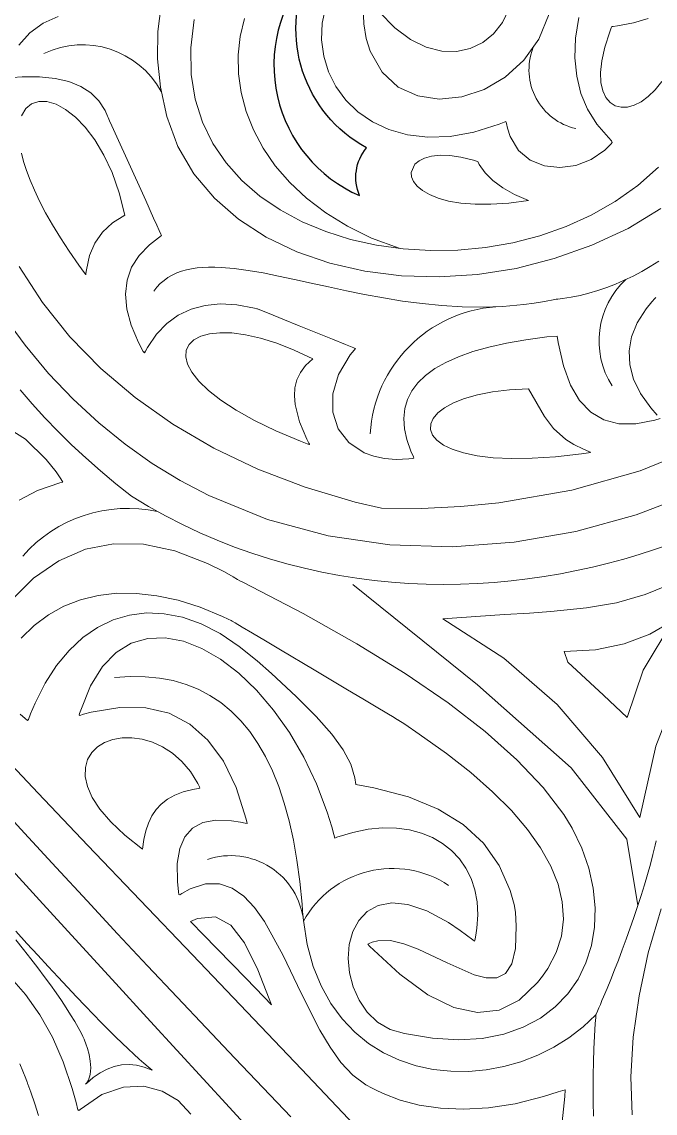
# Model space of a CAD drawing. Header units: inches. Extents: x 249 to 1192, y -18 to 440.
# Drawn here: x 622.252 to 622.58, y 261.183 to 261.748 of the extents above; entities that cross this region are included whole.
import ezdxf

# ---------------------------------------------------------------- set-up
doc = ezdxf.new("R2010")
doc.units = ezdxf.units.IN
doc.header["$MEASUREMENT"] = 0
doc.layers.add('KACA', color=141, linetype='Continuous', lineweight=30)
doc.layers.add('KOLOM', color=5, linetype='Continuous')

# ---------------------------------------------------------------- blocks, each defined once
blk = doc.blocks.new('GORGA')
at = {"lineweight": 9}
for points in [[(367.05312, 150.68347), (367.06744, 150.68873), (367.07988, 150.69487), (367.09108, 150.70178), (367.10104, 150.70939), (367.10976, 150.71758), (367.11725, 150.72627), (367.12352, 150.73537), (367.12855, 150.74477), (367.13237, 150.75439), (367.13497, 150.76413), (367.13636, 150.77389), (367.13654, 150.78359), (367.13551, 150.79312), (367.13327, 150.8024)], [(367.09107, 150.80874), (367.09292, 150.8001), (367.09326, 150.79146), (367.09216, 150.783), (367.08966, 150.77487), (367.08584, 150.76724), (367.08074, 150.76027), (367.07442, 150.75412), (367.06696, 150.74896), (367.05839, 150.74494), (367.04879, 150.74224), (367.03821, 150.74102), (367.02671, 150.74143), (367.01434, 150.74365), (367.00117, 150.74783), (366.99776, 150.7492), (366.99738, 150.74813), (366.99693, 150.74573), (366.99558, 150.74134), (366.99123, 150.7342), (366.98515, 150.72918), (366.97783, 150.72625), (366.96979, 150.72534), (366.96154, 150.72641), (366.95359, 150.72942), (366.94644, 150.73431), (366.94334, 150.73744), (366.94262, 150.7383), (366.94297, 150.73913), (366.94467, 150.74079), (366.95068, 150.74782), (366.95541, 150.75546), (366.95888, 150.76373), (366.96107, 150.77263), (366.96199, 150.78214), (366.96164, 150.79229), (366.96001, 150.80305)], [(367.22971, 150.80352), (367.23758, 150.8), (367.24439, 150.79504), (367.25014, 150.78864)], [(367.25847, 150.77152), (367.24847, 150.77234), (367.23943, 150.77233), (367.23135, 150.77148), (367.22425, 150.76981), (367.21811, 150.7673), (367.21293, 150.76395), (367.20872, 150.75978), (367.20548, 150.75477), (367.20422, 150.75196), (367.2039, 150.75123), (367.20315, 150.74956), (367.20195, 150.74692), (367.19848, 150.73927), (367.19404, 150.72947), (367.1844, 150.70821), (367.18029, 150.69913), (367.17864, 150.6955), (367.17736, 150.69268), (367.17651, 150.69081), (367.17616, 150.69004), (367.18252, 150.68533), (367.18787, 150.67976), (367.1917, 150.67364), (367.19403, 150.66697), (367.19483, 150.65974), (367.19413, 150.65195), (367.19191, 150.64361), (367.18818, 150.63472), (367.18575, 150.63006), (367.18511, 150.62931), (367.18459, 150.63028), (367.18352, 150.63216), (367.17883, 150.63893), (367.1735, 150.64449), (367.16753, 150.64885), (367.16092, 150.65199), (367.15366, 150.65393), (367.14576, 150.65465), (367.13722, 150.65417), (367.12804, 150.65248), (367.12685, 150.65218), (367.12674, 150.65215), (367.1265, 150.65205), (367.1253, 150.65157), (367.12051, 150.64964), (367.11336, 150.64675), (367.10483, 150.64331), (367.08757, 150.63635), (367.08081, 150.63363), (367.07662, 150.63194), (367.07579, 150.63161), (367.07574, 150.63158), (367.07645, 150.63076), (367.07845, 150.62827), (367.08447, 150.61816), (367.08742, 150.60811), (367.08742, 150.59857), (367.08462, 150.58999), (367.07915, 150.58284), (367.07115, 150.57757), (367.06624, 150.57577), (367.06074, 150.57462), (367.05468, 150.57415), (367.04807, 150.57444), (367.04634, 150.57464), (367.04546, 150.57476), (367.04558, 150.57541), (367.04695, 150.57849), (367.04906, 150.58442), (367.05029, 150.59006), (367.05066, 150.5954), (367.05016, 150.60044), (367.04879, 150.60518), (367.04656, 150.60962), (367.04346, 150.61376), (367.0395, 150.6176), (367.03466, 150.62115), (367.02897, 150.62439), (367.0224, 150.62734), (367.01497, 150.62999), (367.00667, 150.63234), (366.99751, 150.63439), (366.98747, 150.63614), (366.97658, 150.63759), (366.97116, 150.63794), (366.97066, 150.63463), (366.96799, 150.62262), (366.96429, 150.61261), (366.95957, 150.6046), (366.95381, 150.59858), (366.94703, 150.59456), (366.93921, 150.59254), (366.93037, 150.59252), (366.9205, 150.5945), (366.91787, 150.5953)], [(366.91936, 150.59711), (366.92264, 150.60085), (366.92795, 150.60829), (366.93161, 150.6157), (366.93361, 150.62307), (366.93396, 150.6304), (366.93265, 150.63769), (366.92968, 150.64495), (366.92505, 150.65217), (366.92212, 150.65577), (366.9205, 150.65756), (366.92006, 150.65799)], [(367.25793, 150.59179), (367.24671, 150.58461), (367.23602, 150.57415), (367.23088, 150.56769), (367.22836, 150.56416), (367.2273, 150.56241), (367.22889, 150.56201), (367.24043, 150.55812), (367.24991, 150.55302)], [(367.25479, 150.50045), (367.24254, 150.51262), (367.22949, 150.52168), (367.21565, 150.52763), (367.20102, 150.53047), (367.18561, 150.53019), (367.1694, 150.52679), (367.1524, 150.52028), (367.14361, 150.51586), (367.13914, 150.51336), (367.13688, 150.51204), (367.13569, 150.51133), (367.13367, 150.51033), (367.10288, 150.49434), (367.07496, 150.47863), (367.04991, 150.46321), (367.02774, 150.44806), (367.00844, 150.43319), (366.99201, 150.4186), (366.97846, 150.40429), (366.96779, 150.39026), (366.96341, 150.38313), (366.95844, 150.3728), (366.95482, 150.36239), (366.95252, 150.35204), (366.95154, 150.34185), (366.95184, 150.33193), (366.95342, 150.32241), (366.95626, 150.3134), (366.96034, 150.30501), (366.96565, 150.29737), (366.97217, 150.29058), (366.97987, 150.28477), (366.98876, 150.28004), (366.9988, 150.27652), (367.00998, 150.27432), (367.02229, 150.27356), (367.03571, 150.27435), (367.05022, 150.2768), (367.05778, 150.27891), (367.06426, 150.2827), (367.06962, 150.28785), (367.07384, 150.29405), (367.0769, 150.30098), (367.07878, 150.30832), (367.07946, 150.31575), (367.07891, 150.32296), (367.0771, 150.32963), (367.07402, 150.33543), (367.06965, 150.34006), (367.06396, 150.34319), (367.05692, 150.34451), (367.04852, 150.34369), (367.03873, 150.34043), (367.02753, 150.33439), (367.02139, 150.33024), (367.01489, 150.32527), (367.01405, 150.32459), (367.0139, 150.32498), (367.0137, 150.3259), (367.01334, 150.32774), (367.01278, 150.33136), (367.01232, 150.33836), (367.0127, 150.345), (367.01388, 150.35126), (367.01583, 150.35708), (367.01851, 150.36242), (367.02187, 150.36725), (367.02589, 150.37153), (367.03053, 150.37521), (367.03574, 150.37826), (367.0415, 150.38063), (367.04776, 150.38229), (367.05449, 150.38319), (367.06164, 150.3833), (367.06919, 150.38258), (367.0771, 150.38097), (367.08532, 150.37846), (367.08637, 150.37808), (367.0869, 150.37989), (367.08796, 150.38379), (367.0903, 150.39145), (367.09587, 150.40617), (367.10247, 150.41997), (367.10995, 150.43272), (367.11817, 150.44429), (367.12697, 150.45456), (367.13619, 150.46339), (367.14568, 150.47066), (367.15529, 150.47623), (367.16487, 150.47997), (367.17426, 150.48177), (367.18331, 150.48148), (367.19186, 150.47898), (367.19977, 150.47415), (367.20688, 150.46684), (367.21304, 150.45693), (367.2181, 150.4443), (367.21864, 150.44252), (367.21891, 150.44162), (367.21856, 150.44156), (367.21657, 150.44214), (367.21264, 150.44319), (367.1978, 150.44571), (367.18432, 150.44553), (367.17222, 150.44266), (367.16149, 150.43709), (367.15214, 150.42882), (367.14415, 150.41786), (367.13754, 150.4042), (367.1323, 150.38784), (367.13175, 150.38561), (367.13287, 150.38574), (367.13529, 150.38627), (367.13987, 150.38704), (367.148, 150.38736), (367.15476, 150.38608), (367.16014, 150.38318), (367.16415, 150.37868), (367.16679, 150.37257), (367.16805, 150.36485), (367.16794, 150.35553), (367.16737, 150.35026), (367.16717, 150.34888), (367.16673, 150.34866), (367.16562, 150.34936), (367.16132, 150.35171), (367.15334, 150.3543), (367.14611, 150.35434), (367.13953, 150.35211), (367.13352, 150.34791), (367.12797, 150.34203), (367.12278, 150.33477), (367.11315, 150.31725), (367.10385, 150.29771), (367.09413, 150.27848), (367.08887, 150.26971), (367.08322, 150.2619), (367.07709, 150.25534), (367.07037, 150.25032), (367.06714, 150.24861), (367.06528, 150.24762), (367.06133, 150.24573), (367.05256, 150.2424), (367.04267, 150.23981), (367.03171, 150.23814), (367.01974, 150.23757), (367.00682, 150.23826), (366.993, 150.24039), (366.97834, 150.24413), (366.9707, 150.24665), (366.96709, 150.24775), (366.96725, 150.24422), (366.96862, 150.23106)], [(366.9324, 150.23478), (366.93296, 150.25436), (366.93176, 150.27492), (366.92878, 150.29635), (366.92397, 150.31854), (366.91731, 150.3414)], [(367.25695, 150.36499), (367.23941, 150.34586), (367.22096, 150.32574), (367.20174, 150.30478), (367.18191, 150.28314), (367.14095, 150.23846), (367.05787, 150.14785)], [(367.05312, 150.68347), (367.06744, 150.68873), (367.07988, 150.69487), (367.09108, 150.70178), (367.10104, 150.70939), (367.10976, 150.71758), (367.11725, 150.72627), (367.12352, 150.73537), (367.12855, 150.74477), (367.13237, 150.75439), (367.13497, 150.76413), (367.13636, 150.77389), (367.13654, 150.78359), (367.13551, 150.79312), (367.13327, 150.8024)], [(367.09107, 150.80874), (367.09292, 150.8001), (367.09326, 150.79146), (367.09216, 150.783), (367.08966, 150.77487), (367.08584, 150.76724), (367.08074, 150.76027), (367.07442, 150.75412), (367.06696, 150.74896), (367.05839, 150.74494), (367.04879, 150.74224), (367.03821, 150.74102), (367.02671, 150.74143), (367.01434, 150.74365), (367.00117, 150.74783), (366.99776, 150.7492), (366.99738, 150.74813), (366.99693, 150.74573), (366.99558, 150.74134), (366.99123, 150.7342), (366.98515, 150.72918), (366.97783, 150.72625), (366.96979, 150.72534), (366.96154, 150.72641), (366.95359, 150.72942), (366.94644, 150.73431), (366.94334, 150.73744), (366.94262, 150.7383), (366.94297, 150.73913), (366.94467, 150.74079), (366.95068, 150.74782), (366.95541, 150.75546), (366.95888, 150.76373), (366.96107, 150.77263), (366.96199, 150.78214), (366.96164, 150.79229), (366.96001, 150.80305)], [(367.22971, 150.80352), (367.23758, 150.8), (367.24439, 150.79504), (367.25014, 150.78864)], [(367.25847, 150.77152), (367.24847, 150.77234), (367.23943, 150.77233), (367.23135, 150.77148), (367.22425, 150.76981), (367.21811, 150.7673), (367.21293, 150.76395), (367.20872, 150.75978), (367.20548, 150.75477), (367.20422, 150.75196), (367.2039, 150.75123), (367.20315, 150.74956), (367.20195, 150.74692), (367.19848, 150.73927), (367.19404, 150.72947), (367.1844, 150.70821), (367.18029, 150.69913), (367.17864, 150.6955), (367.17736, 150.69268), (367.17651, 150.69081), (367.17616, 150.69004), (367.18252, 150.68533), (367.18787, 150.67976), (367.1917, 150.67364), (367.19403, 150.66697), (367.19483, 150.65974), (367.19413, 150.65195), (367.19191, 150.64361), (367.18818, 150.63472), (367.18575, 150.63006), (367.18511, 150.62931), (367.18459, 150.63028), (367.18352, 150.63216), (367.17883, 150.63893), (367.1735, 150.64449), (367.16753, 150.64885), (367.16092, 150.65199), (367.15366, 150.65393), (367.14576, 150.65465), (367.13722, 150.65417), (367.12804, 150.65248), (367.12685, 150.65218), (367.12674, 150.65215), (367.1265, 150.65205), (367.1253, 150.65157), (367.12051, 150.64964), (367.11336, 150.64675), (367.10483, 150.64331), (367.08757, 150.63635), (367.08081, 150.63363), (367.07662, 150.63194), (367.07579, 150.63161), (367.07574, 150.63158), (367.07645, 150.63076), (367.07845, 150.62827), (367.08447, 150.61816), (367.08742, 150.60811), (367.08742, 150.59857), (367.08462, 150.58999), (367.07915, 150.58284), (367.07115, 150.57757), (367.06624, 150.57577), (367.06074, 150.57462), (367.05468, 150.57415), (367.04807, 150.57444), (367.04634, 150.57464), (367.04546, 150.57476), (367.04558, 150.57541), (367.04695, 150.57849), (367.04906, 150.58442), (367.05029, 150.59006), (367.05066, 150.5954), (367.05016, 150.60044), (367.04879, 150.60518), (367.04656, 150.60962), (367.04346, 150.61376), (367.0395, 150.6176), (367.03466, 150.62115), (367.02897, 150.62439), (367.0224, 150.62734), (367.01497, 150.62999), (367.00667, 150.63234), (366.99751, 150.63439), (366.98747, 150.63614), (366.97658, 150.63759), (366.97116, 150.63794), (366.97066, 150.63463), (366.96799, 150.62262), (366.96429, 150.61261), (366.95957, 150.6046), (366.95381, 150.59858), (366.94703, 150.59456), (366.93921, 150.59254), (366.93037, 150.59252), (366.9205, 150.5945), (366.91787, 150.5953)], [(366.91936, 150.59711), (366.92264, 150.60085), (366.92795, 150.60829), (366.93161, 150.6157), (366.93361, 150.62307), (366.93396, 150.6304), (366.93265, 150.63769), (366.92968, 150.64495), (366.92505, 150.65217), (366.92212, 150.65577), (366.9205, 150.65756), (366.92006, 150.65799)], [(367.25793, 150.59179), (367.24671, 150.58461), (367.23602, 150.57415), (367.23088, 150.56769), (367.22836, 150.56416), (367.2273, 150.56241), (367.22889, 150.56201), (367.24043, 150.55812), (367.24991, 150.55302)], [(367.25479, 150.50045), (367.24254, 150.51262), (367.22949, 150.52168), (367.21565, 150.52763), (367.20102, 150.53047), (367.18561, 150.53019), (367.1694, 150.52679), (367.1524, 150.52028), (367.14361, 150.51586), (367.13914, 150.51336), (367.13688, 150.51204), (367.13569, 150.51133), (367.13367, 150.51033), (367.10288, 150.49434), (367.07496, 150.47863), (367.04991, 150.46321), (367.02774, 150.44806), (367.00844, 150.43319), (366.99201, 150.4186), (366.97846, 150.40429), (366.96779, 150.39026), (366.96341, 150.38313), (366.95844, 150.3728), (366.95482, 150.36239), (366.95252, 150.35204), (366.95154, 150.34185), (366.95184, 150.33193), (366.95342, 150.32241), (366.95626, 150.3134), (366.96034, 150.30501), (366.96565, 150.29737), (366.97217, 150.29058), (366.97987, 150.28477), (366.98876, 150.28004), (366.9988, 150.27652), (367.00998, 150.27432), (367.02229, 150.27356), (367.03571, 150.27435), (367.05022, 150.2768), (367.05778, 150.27891), (367.06426, 150.2827), (367.06962, 150.28785), (367.07384, 150.29405), (367.0769, 150.30098), (367.07878, 150.30832), (367.07946, 150.31575), (367.07891, 150.32296), (367.0771, 150.32963), (367.07402, 150.33543), (367.06965, 150.34006), (367.06396, 150.34319), (367.05692, 150.34451), (367.04852, 150.34369), (367.03873, 150.34043), (367.02753, 150.33439), (367.02139, 150.33024), (367.01489, 150.32527), (367.01405, 150.32459), (367.0139, 150.32498), (367.0137, 150.3259), (367.01334, 150.32774), (367.01278, 150.33136), (367.01232, 150.33836), (367.0127, 150.345), (367.01388, 150.35126), (367.01583, 150.35708), (367.01851, 150.36242), (367.02187, 150.36725), (367.02589, 150.37153), (367.03053, 150.37521), (367.03574, 150.37826), (367.0415, 150.38063), (367.04776, 150.38229), (367.05449, 150.38319), (367.06164, 150.3833), (367.06919, 150.38258), (367.0771, 150.38097), (367.08532, 150.37846), (367.08637, 150.37808), (367.0869, 150.37989), (367.08796, 150.38379), (367.0903, 150.39145), (367.09587, 150.40617), (367.10247, 150.41997), (367.10995, 150.43272), (367.11817, 150.44429), (367.12697, 150.45456), (367.13619, 150.46339), (367.14568, 150.47066), (367.15529, 150.47623), (367.16487, 150.47997), (367.17426, 150.48177), (367.18331, 150.48148), (367.19186, 150.47898), (367.19977, 150.47415), (367.20688, 150.46684), (367.21304, 150.45693), (367.2181, 150.4443), (367.21864, 150.44252), (367.21891, 150.44162), (367.21856, 150.44156), (367.21657, 150.44214), (367.21264, 150.44319), (367.1978, 150.44571), (367.18432, 150.44553), (367.17222, 150.44266), (367.16149, 150.43709), (367.15214, 150.42882), (367.14415, 150.41786), (367.13754, 150.4042), (367.1323, 150.38784), (367.13175, 150.38561), (367.13287, 150.38574), (367.13529, 150.38627), (367.13987, 150.38704), (367.148, 150.38736), (367.15476, 150.38608), (367.16014, 150.38318), (367.16415, 150.37868), (367.16679, 150.37257), (367.16805, 150.36485), (367.16794, 150.35553), (367.16737, 150.35026), (367.16717, 150.34888), (367.16673, 150.34866), (367.16562, 150.34936), (367.16132, 150.35171), (367.15334, 150.3543), (367.14611, 150.35434), (367.13953, 150.35211), (367.13352, 150.34791), (367.12797, 150.34203), (367.12278, 150.33477), (367.11315, 150.31725), (367.10385, 150.29771), (367.09413, 150.27848), (367.08887, 150.26971), (367.08322, 150.2619), (367.07709, 150.25534), (367.07037, 150.25032), (367.06714, 150.24861), (367.06528, 150.24762), (367.06133, 150.24573), (367.05256, 150.2424), (367.04267, 150.23981), (367.03171, 150.23814), (367.01974, 150.23757), (367.00682, 150.23826), (366.993, 150.24039), (366.97834, 150.24413), (366.9707, 150.24665), (366.96709, 150.24775), (366.96725, 150.24422), (366.96862, 150.23106)], [(366.9324, 150.23478), (366.93296, 150.25436), (366.93176, 150.27492), (366.92878, 150.29635), (366.92397, 150.31854), (366.91731, 150.3414)], [(367.25695, 150.36499), (367.23941, 150.34586), (367.22096, 150.32574), (367.20174, 150.30478), (367.18191, 150.28314), (367.14095, 150.23846), (367.05787, 150.14785)], [(366.91304, 150.5301), (366.92077, 150.52743), (366.92862, 150.52492), (366.93659, 150.52257), (366.94467, 150.52039), (366.95285, 150.51838), (366.96112, 150.51657), (366.96949, 150.51494), (366.97795, 150.5135), (366.98649, 150.51228), (366.9951, 150.51126), (367.00378, 150.51045), (367.01253, 150.50987), (367.02133, 150.50952), (367.03018, 150.5094), (367.03908, 150.50953), (367.04802, 150.50991), (367.05699, 150.51054), (367.066, 150.51143), (367.07502, 150.51259), (367.08406, 150.51402), (367.09312, 150.51574), (367.10217, 150.51774), (367.11123, 150.52004), (367.12029, 150.52264), (367.12933, 150.52554), (367.13835, 150.52876), (367.14735, 150.5323), (367.15632, 150.53617), (367.16526, 150.54037), (367.17415, 150.5449), (367.183, 150.54979), (367.1918, 150.55503), (367.19996, 150.56154), (367.20785, 150.56817), (367.21547, 150.57492), (367.22281, 150.58176), (367.22989, 150.58871), (367.23669, 150.59576), (367.24322, 150.6029), (367.24948, 150.61013)], [(366.91855, 150.67677), (366.92295, 150.67401), (366.9274, 150.67145), (366.93189, 150.66908), (366.93641, 150.66691), (366.94096, 150.66493), (366.94552, 150.66316), (366.95011, 150.6616), (366.9547, 150.66025), (366.9593, 150.65911), (366.9639, 150.65818), (366.96849, 150.65748), (366.97078, 150.65722), (366.9713, 150.65716), (366.97164, 150.65708), (366.97232, 150.65694), (366.97773, 150.65589), (366.98314, 150.65501), (366.98853, 150.65431), (366.99927, 150.65338), (367.00993, 150.65303), (367.02048, 150.65321), (367.03091, 150.65383), (367.04119, 150.65485), (367.05131, 150.65618), (367.06123, 150.65778), (367.07095, 150.65957), (367.08043, 150.66148), (367.08966, 150.66346), (367.09862, 150.66544), (367.10728, 150.66734), (367.11562, 150.66912), (367.12362, 150.6707), (367.13127, 150.67201), (367.13853, 150.67299), (367.14538, 150.67358), (367.14865, 150.67371), (367.15181, 150.67371), (367.15486, 150.67359), (367.1578, 150.67332), (367.16062, 150.67291), (367.16332, 150.67234), (367.16589, 150.67161), (367.16834, 150.6707), (367.17067, 150.66962), (367.17286, 150.66835), (367.17492, 150.66688), (367.17684, 150.66521), (367.17863, 150.66332), (367.18028, 150.66122)], [(366.91304, 150.5301), (366.92077, 150.52743), (366.92862, 150.52492), (366.93659, 150.52257), (366.94467, 150.52039), (366.95285, 150.51838), (366.96112, 150.51657), (366.96949, 150.51494), (366.97795, 150.5135), (366.98649, 150.51228), (366.9951, 150.51126), (367.00378, 150.51045), (367.01253, 150.50987), (367.02133, 150.50952), (367.03018, 150.5094), (367.03908, 150.50953), (367.04802, 150.50991), (367.05699, 150.51054), (367.066, 150.51143), (367.07502, 150.51259), (367.08406, 150.51402), (367.09312, 150.51574), (367.10217, 150.51774), (367.11123, 150.52004), (367.12029, 150.52264), (367.12933, 150.52554), (367.13835, 150.52876), (367.14735, 150.5323), (367.15632, 150.53617), (367.16526, 150.54037), (367.17415, 150.5449), (367.183, 150.54979), (367.1918, 150.55503), (367.19996, 150.56154), (367.20785, 150.56817), (367.21547, 150.57492), (367.22281, 150.58176), (367.22989, 150.58871), (367.23669, 150.59576), (367.24322, 150.6029), (367.24948, 150.61013)], [(366.91855, 150.67677), (366.92295, 150.67401), (366.9274, 150.67145), (366.93189, 150.66908), (366.93641, 150.66691), (366.94096, 150.66493), (366.94552, 150.66316), (366.95011, 150.6616), (366.9547, 150.66025), (366.9593, 150.65911), (366.9639, 150.65818), (366.96849, 150.65748), (366.97078, 150.65722), (366.9713, 150.65716), (366.97164, 150.65708), (366.97232, 150.65694), (366.97773, 150.65589), (366.98314, 150.65501), (366.98853, 150.65431), (366.99927, 150.65338), (367.00993, 150.65303), (367.02048, 150.65321), (367.03091, 150.65383), (367.04119, 150.65485), (367.05131, 150.65618), (367.06123, 150.65778), (367.07095, 150.65957), (367.08043, 150.66148), (367.08966, 150.66346), (367.09862, 150.66544), (367.10728, 150.66734), (367.11562, 150.66912), (367.12362, 150.6707), (367.13127, 150.67201), (367.13853, 150.67299), (367.14538, 150.67358), (367.14865, 150.67371), (367.15181, 150.67371), (367.15486, 150.67359), (367.1578, 150.67332), (367.16062, 150.67291), (367.16332, 150.67234), (367.16589, 150.67161), (367.16834, 150.6707), (367.17067, 150.66962), (367.17286, 150.66835), (367.17492, 150.66688), (367.17684, 150.66521), (367.17863, 150.66332), (367.18028, 150.66122)], [(367.16096, 150.23512), (367.16752, 150.24212), (367.17581, 150.24706), (367.18542, 150.24951), (367.19598, 150.24902), (367.20708, 150.24517), (367.21833, 150.23751), (367.21903, 150.2369), (367.21962, 150.23734), (367.22051, 150.2411), (367.22248, 150.24841), (367.22711, 150.26219), (367.23268, 150.27488), (367.23922, 150.28649), (367.24673, 150.29707), (367.25523, 150.30663)], [(366.74644, 149.85161), (366.75696, 149.85869), (366.76715, 149.86912), (366.76964, 149.87227), (366.77089, 149.87392), (366.77151, 149.87477), (366.77185, 149.87525), (366.77325, 149.87719), (366.77605, 149.88106), (366.79921, 149.91222), (366.82359, 149.94369), (366.87546, 150.0072), (366.93053, 150.07102), (366.98767, 150.13455), (367.04575, 150.19722), (367.10365, 150.25844), (367.16023, 150.31763), (367.21438, 150.37421), (367.24018, 150.40133), (367.26495, 150.42758)], [(366.89992, 150.55702), (366.93025, 150.54551), (366.96152, 150.53685), (366.99343, 150.53123), (367.02567, 150.52884), (367.05794, 150.52988), (367.08992, 150.53453), (367.1213, 150.54299), (367.15177, 150.55544), (367.16658, 150.56323), (367.18104, 150.57209), (367.19512, 150.58204), (367.20878, 150.59311), (367.22199, 150.60533), (367.2347, 150.61871), (367.24687, 150.63328), (367.25847, 150.64907)], [(366.91745, 150.70406), (366.9344, 150.69372), (366.9532, 150.68505), (366.97267, 150.67811), (366.99251, 150.67309), (367.01249, 150.66997), (367.03236, 150.66872), (367.05189, 150.66929), (367.07085, 150.67167), (367.08901, 150.67582), (367.10612, 150.68171), (367.12195, 150.68931), (367.13627, 150.69858), (367.14884, 150.70951), (367.15943, 150.72205), (367.1678, 150.73618), (367.17354, 150.75165), (367.17679, 150.76687), (367.17827, 150.78159), (367.1781, 150.79574), (367.17636, 150.80927)], [(366.97542, 150.80484), (366.98076, 150.7918), (366.98854, 150.78085), (366.99817, 150.77213), (367.00907, 150.76578), (367.02064, 150.76194), (367.03231, 150.76077), (367.04347, 150.76239), (367.05354, 150.76696), (367.06194, 150.77462), (367.06808, 150.7855), (367.07012, 150.7922), (367.07137, 150.79976), (367.07176, 150.8082)], [(367.06335, 150.80601), (367.05533, 150.79771), (367.04716, 150.79162), (367.039, 150.78762), (367.03102, 150.78559), (367.02339, 150.78539), (367.01625, 150.78691), (367.00978, 150.79001), (367.00414, 150.79458), (366.99949, 150.80047), (366.996, 150.80758)], [(367.1593, 150.80199), (367.16108, 150.78733), (367.16087, 150.77357), (367.15881, 150.76071), (367.15501, 150.74877), (367.14962, 150.73776), (367.14277, 150.72771), (367.13458, 150.71861), (367.1252, 150.7105), (367.11474, 150.70338), (367.10334, 150.69726), (367.09114, 150.69217), (367.07826, 150.68811), (367.06483, 150.68511), (367.05099, 150.68317), (367.03687, 150.6823), (367.02259, 150.68254), (367.00829, 150.68387), (366.99411, 150.68634), (366.98016, 150.68994), (366.96659, 150.69469), (366.95352, 150.7006), (366.94109, 150.7077), (366.92942, 150.71599), (366.91865, 150.7255)], [(367.25004, 150.67413), (367.23784, 150.65535), (367.22372, 150.63771), (367.20773, 150.62128), (367.18992, 150.60613), (367.17037, 150.59233), (367.14912, 150.57996), (367.12624, 150.56907), (367.10179, 150.55974), (367.07582, 150.55205), (367.06229, 150.54884), (367.04152, 150.54878), (367.02119, 150.54975), (367.00142, 150.55166), (366.96362, 150.55824), (366.92826, 150.5683), (366.89546, 150.58161)], [(367.24949, 150.4422), (367.24693, 150.44002), (367.24564, 150.43894), (367.24522, 150.4394), (367.24411, 150.44231), (367.24177, 150.44792), (367.23654, 150.45826), (367.23064, 150.46738), (367.22412, 150.47526), (367.21702, 150.48185), (367.2094, 150.48712), (367.20132, 150.49104), (367.19282, 150.49356), (367.18395, 150.49464), (367.17477, 150.49426), (367.16532, 150.49237), (367.15566, 150.48894), (367.14584, 150.48392), (367.13592, 150.47729), (367.12672, 150.46976), (367.11928, 150.46324), (367.1064, 150.45143), (367.09603, 150.44108), (367.08798, 150.43193), (367.08208, 150.42375), (367.07814, 150.41627), (367.07598, 150.40926), (367.07551, 150.40585), (367.06611, 150.40408), (367.04829, 150.39944), (367.0329, 150.3931), (367.01992, 150.38507), (367.00936, 150.37534), (367.00123, 150.36392), (366.99551, 150.35081), (366.99356, 150.34362), (366.99281, 150.33959), (366.99237, 150.33234), (366.99277, 150.32082), (366.9947, 150.31286), (366.998, 150.30799), (367.00246, 150.30574), (367.0079, 150.30563), (367.01413, 150.30718), (367.02821, 150.31339), (367.0432, 150.32058), (367.05057, 150.32335), (367.0576, 150.32495), (367.06411, 150.32489), (367.06711, 150.32409), (367.06853, 150.32347), (367.06923, 150.3231), (367.06837, 150.32212), (367.05264, 150.30753), (367.03814, 150.29692), (367.02481, 150.2903), (367.01254, 150.28763), (367.00127, 150.28891), (366.99091, 150.29412), (366.98137, 150.30324), (366.97879, 150.30652), (366.97599, 150.31056), (366.97167, 150.31882), (366.969, 150.32733), (366.96798, 150.33607), (366.96857, 150.34502), (366.97075, 150.35415), (366.9745, 150.36346), (366.9798, 150.37292), (366.98662, 150.38252), (366.99493, 150.39224), (367.00471, 150.40206), (367.01594, 150.41196), (367.0286, 150.42193), (367.04265, 150.43194), (367.05019, 150.43696), (367.05382, 150.43929), (367.0539, 150.43934), (367.05569, 150.44041), (367.05951, 150.44269), (367.06503, 150.44598), (367.0719, 150.45007), (367.07978, 150.45477), (367.09719, 150.46516), (367.11453, 150.4755), (367.12231, 150.48014), (367.12905, 150.48415), (367.13439, 150.48734), (367.138, 150.48949), (367.13953, 150.4904), (367.14013, 150.4907), (367.14162, 150.49142), (367.14458, 150.49281), (367.15624, 150.49759), (367.16759, 150.50117), (367.17858, 150.50356), (367.18917, 150.50477), (367.19933, 150.50482), (367.20901, 150.50372), (367.21818, 150.5015), (367.2268, 150.49816), (367.23483, 150.49372), (367.24223, 150.4882), (367.24896, 150.4816)], [(367.16096, 150.23512), (367.16752, 150.24212), (367.17581, 150.24706), (367.18542, 150.24951), (367.19598, 150.24902), (367.20708, 150.24517), (367.21833, 150.23751), (367.21903, 150.2369), (367.21962, 150.23734), (367.22051, 150.2411), (367.22248, 150.24841), (367.22711, 150.26219), (367.23268, 150.27488), (367.23922, 150.28649), (367.24673, 150.29707), (367.25523, 150.30663)], [(366.74644, 149.85161), (366.75696, 149.85869), (366.76715, 149.86912), (366.76964, 149.87227), (366.77089, 149.87392), (366.77151, 149.87477), (366.77185, 149.87525), (366.77325, 149.87719), (366.77605, 149.88106), (366.79921, 149.91222), (366.82359, 149.94369), (366.87546, 150.0072), (366.93053, 150.07102), (366.98767, 150.13455), (367.04575, 150.19722), (367.10365, 150.25844), (367.16023, 150.31763), (367.21438, 150.37421), (367.24018, 150.40133), (367.26495, 150.42758)], [(366.89992, 150.55702), (366.93025, 150.54551), (366.96152, 150.53685), (366.99343, 150.53123), (367.02567, 150.52884), (367.05794, 150.52988), (367.08992, 150.53453), (367.1213, 150.54299), (367.15177, 150.55544), (367.16658, 150.56323), (367.18104, 150.57209), (367.19512, 150.58204), (367.20878, 150.59311), (367.22199, 150.60533), (367.2347, 150.61871), (367.24687, 150.63328), (367.25847, 150.64907)], [(366.91745, 150.70406), (366.9344, 150.69372), (366.9532, 150.68505), (366.97267, 150.67811), (366.99251, 150.67309), (367.01249, 150.66997), (367.03236, 150.66872), (367.05189, 150.66929), (367.07085, 150.67167), (367.08901, 150.67582), (367.10612, 150.68171), (367.12195, 150.68931), (367.13627, 150.69858), (367.14884, 150.70951), (367.15943, 150.72205), (367.1678, 150.73618), (367.17354, 150.75165), (367.17679, 150.76687), (367.17827, 150.78159), (367.1781, 150.79574), (367.17636, 150.80927)], [(366.97542, 150.80484), (366.98076, 150.7918), (366.98854, 150.78085), (366.99817, 150.77213), (367.00907, 150.76578), (367.02064, 150.76194), (367.03231, 150.76077), (367.04347, 150.76239), (367.05354, 150.76696), (367.06194, 150.77462), (367.06808, 150.7855), (367.07012, 150.7922), (367.07137, 150.79976), (367.07176, 150.8082)], [(367.06335, 150.80601), (367.05533, 150.79771), (367.04716, 150.79162), (367.039, 150.78762), (367.03102, 150.78559), (367.02339, 150.78539), (367.01625, 150.78691), (367.00978, 150.79001), (367.00414, 150.79458), (366.99949, 150.80047), (366.996, 150.80758)], [(367.1593, 150.80199), (367.16108, 150.78733), (367.16087, 150.77357), (367.15881, 150.76071), (367.15501, 150.74877), (367.14962, 150.73776), (367.14277, 150.72771), (367.13458, 150.71861), (367.1252, 150.7105), (367.11474, 150.70338), (367.10334, 150.69726), (367.09114, 150.69217), (367.07826, 150.68811), (367.06483, 150.68511), (367.05099, 150.68317), (367.03687, 150.6823), (367.02259, 150.68254), (367.00829, 150.68387), (366.99411, 150.68634), (366.98016, 150.68994), (366.96659, 150.69469), (366.95352, 150.7006), (366.94109, 150.7077), (366.92942, 150.71599), (366.91865, 150.7255)], [(367.25004, 150.67413), (367.23784, 150.65535), (367.22372, 150.63771), (367.20773, 150.62128), (367.18992, 150.60613), (367.17037, 150.59233), (367.14912, 150.57996), (367.12624, 150.56907), (367.10179, 150.55974), (367.07582, 150.55205), (367.06229, 150.54884), (367.04152, 150.54878), (367.02119, 150.54975), (367.00142, 150.55166), (366.96362, 150.55824), (366.92826, 150.5683), (366.89546, 150.58161)], [(367.24949, 150.4422), (367.24693, 150.44002), (367.24564, 150.43894), (367.24522, 150.4394), (367.24411, 150.44231), (367.24177, 150.44792), (367.23654, 150.45826), (367.23064, 150.46738), (367.22412, 150.47526), (367.21702, 150.48185), (367.2094, 150.48712), (367.20132, 150.49104), (367.19282, 150.49356), (367.18395, 150.49464), (367.17477, 150.49426), (367.16532, 150.49237), (367.15566, 150.48894), (367.14584, 150.48392), (367.13592, 150.47729), (367.12672, 150.46976), (367.11928, 150.46324), (367.1064, 150.45143), (367.09603, 150.44108), (367.08798, 150.43193), (367.08208, 150.42375), (367.07814, 150.41627), (367.07598, 150.40926), (367.07551, 150.40585), (367.06611, 150.40408), (367.04829, 150.39944), (367.0329, 150.3931), (367.01992, 150.38507), (367.00936, 150.37534), (367.00123, 150.36392), (366.99551, 150.35081), (366.99356, 150.34362), (366.99281, 150.33959), (366.99237, 150.33234), (366.99277, 150.32082), (366.9947, 150.31286), (366.998, 150.30799), (367.00246, 150.30574), (367.0079, 150.30563), (367.01413, 150.30718), (367.02821, 150.31339), (367.0432, 150.32058), (367.05057, 150.32335), (367.0576, 150.32495), (367.06411, 150.32489), (367.06711, 150.32409), (367.06853, 150.32347), (367.06923, 150.3231), (367.06837, 150.32212), (367.05264, 150.30753), (367.03814, 150.29692), (367.02481, 150.2903), (367.01254, 150.28763), (367.00127, 150.28891), (366.99091, 150.29412), (366.98137, 150.30324), (366.97879, 150.30652), (366.97599, 150.31056), (366.97167, 150.31882), (366.969, 150.32733), (366.96798, 150.33607), (366.96857, 150.34502), (366.97075, 150.35415), (366.9745, 150.36346), (366.9798, 150.37292), (366.98662, 150.38252), (366.99493, 150.39224), (367.00471, 150.40206), (367.01594, 150.41196), (367.0286, 150.42193), (367.04265, 150.43194), (367.05019, 150.43696), (367.05382, 150.43929), (367.0539, 150.43934), (367.05569, 150.44041), (367.05951, 150.44269), (367.06503, 150.44598), (367.0719, 150.45007), (367.07978, 150.45477), (367.09719, 150.46516), (367.11453, 150.4755), (367.12231, 150.48014), (367.12905, 150.48415), (367.13439, 150.48734), (367.138, 150.48949), (367.13953, 150.4904), (367.14013, 150.4907), (367.14162, 150.49142), (367.14458, 150.49281), (367.15624, 150.49759), (367.16759, 150.50117), (367.17858, 150.50356), (367.18917, 150.50477), (367.19933, 150.50482), (367.20901, 150.50372), (367.21818, 150.5015), (367.2268, 150.49816), (367.23483, 150.49372), (367.24223, 150.4882), (367.24896, 150.4816)], [(367.24969, 150.26111), (367.2466, 150.25352), (367.24588, 150.25157), (367.24574, 150.25121), (367.24567, 150.25103), (367.24553, 150.25068), (367.24498, 150.24926), (367.24389, 150.24638), (367.24184, 150.24045), (367.23994, 150.2343)], [(367.10924, 150.23366), (367.12359, 150.24872), (367.13818, 150.26406), (367.15302, 150.2797), (367.16809, 150.29564), (367.18342, 150.31192), (367.19899, 150.32853), (367.21481, 150.34549), (367.23088, 150.36281), (367.24722, 150.38051), (367.2638, 150.3986)], [(367.24969, 150.26111), (367.2466, 150.25352), (367.24588, 150.25157), (367.24574, 150.25121), (367.24567, 150.25103), (367.24553, 150.25068), (367.24498, 150.24926), (367.24389, 150.24638), (367.24184, 150.24045), (367.23994, 150.2343)], [(367.10924, 150.23366), (367.12359, 150.24872), (367.13818, 150.26406), (367.15302, 150.2797), (367.16809, 150.29564), (367.18342, 150.31192), (367.19899, 150.32853), (367.21481, 150.34549), (367.23088, 150.36281), (367.24722, 150.38051), (367.2638, 150.3986)], [(366.91702, 150.76991), (366.92041, 150.76555), (366.92397, 150.76204), (366.92761, 150.75938), (366.93123, 150.75757), (366.93475, 150.75663), (366.93807, 150.75655), (366.94111, 150.75734), (366.94376, 150.75901), (366.94595, 150.76155), (366.94756, 150.76498), (366.94852, 150.76929), (366.94874, 150.77449), (366.94811, 150.7806), (366.94655, 150.7876), (366.94397, 150.7955), (366.94315, 150.79762), (366.94282, 150.79835), (366.94268, 150.79836), (366.94213, 150.79842), (366.93996, 150.79869), (366.9317, 150.80023), (366.92412, 150.8025)], [(366.91702, 150.76991), (366.92041, 150.76555), (366.92397, 150.76204), (366.92761, 150.75938), (366.93123, 150.75757), (366.93475, 150.75663), (366.93807, 150.75655), (366.94111, 150.75734), (366.94376, 150.75901), (366.94595, 150.76155), (366.94756, 150.76498), (366.94852, 150.76929), (366.94874, 150.77449), (366.94811, 150.7806), (366.94655, 150.7876), (366.94397, 150.7955), (366.94315, 150.79762), (366.94282, 150.79835), (366.94268, 150.79836), (366.94213, 150.79842), (366.93996, 150.79869), (366.9317, 150.80023), (366.92412, 150.8025)], [(367.24877, 150.73283), (367.24766, 150.72849), (367.24618, 150.72383), (367.24432, 150.71883), (367.24206, 150.71352), (367.23938, 150.70787), (367.23626, 150.7019), (367.23269, 150.69559), (367.22865, 150.68897), (367.22412, 150.68201), (367.21908, 150.67473), (367.21636, 150.67096), (367.21566, 150.67001), (367.21543, 150.6697), (367.21543, 150.66973), (367.21542, 150.66986), (367.21537, 150.67036), (367.21516, 150.67233), (367.21357, 150.67969), (367.21077, 150.6862), (367.20678, 150.69186), (367.20158, 150.69666), (367.19519, 150.70061), (367.19519, 150.70061), (367.19818, 150.71228), (367.20187, 150.72267), (367.20612, 150.73178), (367.21079, 150.73961), (367.21575, 150.74615), (367.22084, 150.7514), (367.22593, 150.75537), (367.23089, 150.75805), (367.23557, 150.75943), (367.23983, 150.75953), (367.24353, 150.75832), (367.24653, 150.75583), (367.2487, 150.75203)], [(367.24877, 150.73283), (367.24766, 150.72849), (367.24618, 150.72383), (367.24432, 150.71883), (367.24206, 150.71352), (367.23938, 150.70787), (367.23626, 150.7019), (367.23269, 150.69559), (367.22865, 150.68897), (367.22412, 150.68201), (367.21908, 150.67473), (367.21636, 150.67096), (367.21566, 150.67001), (367.21543, 150.6697), (367.21543, 150.66973), (367.21542, 150.66986), (367.21537, 150.67036), (367.21516, 150.67233), (367.21357, 150.67969), (367.21077, 150.6862), (367.20678, 150.69186), (367.20158, 150.69666), (367.19519, 150.70061), (367.19519, 150.70061), (367.19818, 150.71228), (367.20187, 150.72267), (367.20612, 150.73178), (367.21079, 150.73961), (367.21575, 150.74615), (367.22084, 150.7514), (367.22593, 150.75537), (367.23089, 150.75805), (367.23557, 150.75943), (367.23983, 150.75953), (367.24353, 150.75832), (367.24653, 150.75583), (367.2487, 150.75203)], [(366.91995, 150.37666), (366.92043, 150.37437), (366.92154, 150.36958), (366.92284, 150.36452), (366.92431, 150.35926), (366.92592, 150.35383), (366.92766, 150.34827), (366.93142, 150.33698), (366.93542, 150.32574), (366.93746, 150.32024), (366.93949, 150.3149), (366.94149, 150.30974), (366.94344, 150.30482), (366.94532, 150.30018), (366.9471, 150.29587), (366.94796, 150.29385), (366.94878, 150.29192), (366.94956, 150.2901), (366.95031, 150.28839), (366.95102, 150.28679), (366.95113, 150.28641), (366.95117, 150.28601), (366.95123, 150.28521), (366.95148, 150.28201), (366.9519, 150.27551), (366.95222, 150.26889), (366.95244, 150.26215), (366.95255, 150.2553), (366.95256, 150.24832), (366.95247, 150.24123), (366.95228, 150.23402)], [(366.91995, 150.37666), (366.92043, 150.37437), (366.92154, 150.36958), (366.92284, 150.36452), (366.92431, 150.35926), (366.92592, 150.35383), (366.92766, 150.34827), (366.93142, 150.33698), (366.93542, 150.32574), (366.93746, 150.32024), (366.93949, 150.3149), (366.94149, 150.30974), (366.94344, 150.30482), (366.94532, 150.30018), (366.9471, 150.29587), (366.94796, 150.29385), (366.94878, 150.29192), (366.94956, 150.2901), (366.95031, 150.28839), (366.95102, 150.28679), (366.95113, 150.28641), (366.95117, 150.28601), (366.95123, 150.28521), (366.95148, 150.28201), (366.9519, 150.27551), (366.95222, 150.26889), (366.95244, 150.26215), (366.95255, 150.2553), (366.95256, 150.24832), (366.95247, 150.24123), (366.95228, 150.23402)], [(367.25175, 150.32979), (367.24593, 150.32344), (367.24034, 150.31736), (367.23498, 150.31156), (367.22983, 150.30604), (367.2249, 150.3008), (367.2202, 150.29583), (367.21572, 150.29114), (367.21146, 150.28673), (367.20743, 150.28259), (367.20361, 150.27874), (367.20002, 150.27516), (367.19665, 150.27186), (367.19351, 150.26883), (367.19058, 150.26608), (367.18788, 150.26361), (367.1854, 150.26142), (367.18314, 150.25951), (367.1811, 150.25787), (367.1811, 150.25787), (367.18515, 150.25941), (367.18913, 150.26037), (367.19304, 150.26076), (367.19689, 150.26056), (367.20068, 150.25979), (367.2044, 150.25845), (367.20806, 150.25652), (367.21165, 150.25402), (367.21517, 150.25095), (367.21561, 150.25052), (367.21544, 150.25071), (367.21494, 150.25131), (367.21412, 150.25264), (367.21313, 150.25568), (367.21285, 150.25904), (367.21311, 150.26253), (367.21374, 150.26592), (367.21456, 150.26901), (367.21541, 150.27157), (367.2161, 150.2734), (367.21634, 150.27397), (367.21647, 150.27428), (367.21649, 150.27433), (367.21649, 150.27433), (367.21664, 150.27464), (367.21699, 150.27535), (367.21772, 150.27681), (367.21936, 150.27987), (367.22122, 150.28311), (367.2233, 150.28653), (367.2256, 150.29013), (367.22811, 150.29391), (367.23084, 150.29787), (367.23379, 150.30201), (367.23695, 150.30633), (367.24032, 150.31082), (367.24391, 150.31549), (367.2477, 150.32034), (367.25171, 150.32536)], [(367.25175, 150.32979), (367.24593, 150.32344), (367.24034, 150.31736), (367.23498, 150.31156), (367.22983, 150.30604), (367.2249, 150.3008), (367.2202, 150.29583), (367.21572, 150.29114), (367.21146, 150.28673), (367.20743, 150.28259), (367.20361, 150.27874), (367.20002, 150.27516), (367.19665, 150.27186), (367.19351, 150.26883), (367.19058, 150.26608), (367.18788, 150.26361), (367.1854, 150.26142), (367.18314, 150.25951), (367.1811, 150.25787), (367.1811, 150.25787), (367.18515, 150.25941), (367.18913, 150.26037), (367.19304, 150.26076), (367.19689, 150.26056), (367.20068, 150.25979), (367.2044, 150.25845), (367.20806, 150.25652), (367.21165, 150.25402), (367.21517, 150.25095), (367.21561, 150.25052), (367.21544, 150.25071), (367.21494, 150.25131), (367.21412, 150.25264), (367.21313, 150.25568), (367.21285, 150.25904), (367.21311, 150.26253), (367.21374, 150.26592), (367.21456, 150.26901), (367.21541, 150.27157), (367.2161, 150.2734), (367.21634, 150.27397), (367.21647, 150.27428), (367.21649, 150.27433), (367.21649, 150.27433), (367.21664, 150.27464), (367.21699, 150.27535), (367.21772, 150.27681), (367.21936, 150.27987), (367.22122, 150.28311), (367.2233, 150.28653), (367.2256, 150.29013), (367.22811, 150.29391), (367.23084, 150.29787), (367.23379, 150.30201), (367.23695, 150.30633), (367.24032, 150.31082), (367.24391, 150.31549), (367.2477, 150.32034), (367.25171, 150.32536)], [(366.92935, 150.3431), (366.93517, 150.37743), (366.96402, 150.41446), (367.01248, 150.45738), (367.07716, 150.50942)], [(366.92935, 150.3431), (366.93517, 150.37743), (366.96402, 150.41446), (367.01248, 150.45738), (367.07716, 150.50942)], [(366.95112, 150.28658), (366.9578, 150.28022), (366.96512, 150.27459), (366.97298, 150.2697), (366.98128, 150.26558), (366.98994, 150.26225), (366.99886, 150.25973), (367.00796, 150.25805), (367.01714, 150.25723), (367.02632, 150.2573), (367.03539, 150.25827), (367.04428, 150.26017), (367.05288, 150.26303), (367.06111, 150.26686), (367.06888, 150.27168), (367.0761, 150.27753), (367.08267, 150.28443), (367.08851, 150.29239), (367.09351, 150.30144), (367.09761, 150.3116), (367.10069, 150.3229), (367.10267, 150.33536), (367.10298, 150.33866), (367.10309, 150.34003), (367.10314, 150.34079), (367.10338, 150.34381), (367.10453, 150.35549), (367.10603, 150.36657), (367.10787, 150.37704), (367.11007, 150.38689), (367.11261, 150.39614), (367.1155, 150.40478), (367.11874, 150.41281), (367.12232, 150.42023), (367.12625, 150.42704), (367.13053, 150.43324), (367.13516, 150.43883), (367.14013, 150.44381), (367.14546, 150.44818), (367.15113, 150.45194), (367.15714, 150.4551), (367.16351, 150.45764), (367.17022, 150.45958), (367.17728, 150.4609), (367.18468, 150.46162), (367.19244, 150.46173), (367.20054, 150.46122)], [(366.95112, 150.28658), (366.9578, 150.28022), (366.96512, 150.27459), (366.97298, 150.2697), (366.98128, 150.26558), (366.98994, 150.26225), (366.99886, 150.25973), (367.00796, 150.25805), (367.01714, 150.25723), (367.02632, 150.2573), (367.03539, 150.25827), (367.04428, 150.26017), (367.05288, 150.26303), (367.06111, 150.26686), (367.06888, 150.27168), (367.0761, 150.27753), (367.08267, 150.28443), (367.08851, 150.29239), (367.09351, 150.30144), (367.09761, 150.3116), (367.10069, 150.3229), (367.10267, 150.33536), (367.10298, 150.33866), (367.10309, 150.34003), (367.10314, 150.34079), (367.10338, 150.34381), (367.10453, 150.35549), (367.10603, 150.36657), (367.10787, 150.37704), (367.11007, 150.38689), (367.11261, 150.39614), (367.1155, 150.40478), (367.11874, 150.41281), (367.12232, 150.42023), (367.12625, 150.42704), (367.13053, 150.43324), (367.13516, 150.43883), (367.14013, 150.44381), (367.14546, 150.44818), (367.15113, 150.45194), (367.15714, 150.4551), (367.16351, 150.45764), (367.17022, 150.45958), (367.17728, 150.4609), (367.18468, 150.46162), (367.19244, 150.46173), (367.20054, 150.46122)]]:
    blk.add_lwpolyline(points, dxfattribs=at)
blk.add_lwpolyline([(367.07356, 150.71077, 0.282893), (367.06997, 150.73548, 0.398256), (367.09985, 150.82674, -0.507593), (367.07356, 150.71077)], format="xyb")
blk.add_lwpolyline([(367.07356, 150.71077, 0.282893), (367.06997, 150.73548, 0.398256), (367.09985, 150.82674, -0.507593), (367.07356, 150.71077)], format="xyb")
for points in [[(366.96153, 150.74548, 0.455215), (366.98378, 150.78692)], [(366.96153, 150.74548, 0.455215), (366.98378, 150.78692)], [(367.23715, 150.78439, 0.396733), (367.17643, 150.76474)], [(367.23715, 150.78439, 0.396733), (367.17643, 150.76474)], [(366.94269, 150.61221, 0.364664), (366.93555, 150.6673)], [(366.94269, 150.61221, 0.364664), (366.93555, 150.6673)], [(367.06811, 150.58743, 0.375638), (367.00304, 150.65319)], [(367.06811, 150.58743, 0.375638), (367.00304, 150.65319)], [(367.24814, 150.52412, 0.273825), (367.17822, 150.5471)], [(367.24814, 150.52412, 0.273825), (367.17822, 150.5471)], [(367.15246, 150.36699, 0.479365), (367.10261, 150.335)], [(367.15246, 150.36699, 0.479365), (367.10261, 150.335)], [(367.02748, 150.35355, -0.439854), (367.10261, 150.335)], [(367.02748, 150.35355, -0.439854), (367.10261, 150.335)]]:
    blk.add_lwpolyline(points, format="xyb", dxfattribs=at)
for points in [[(366.98599, 150.70824), (366.99624, 150.70689), (367.0055, 150.70627), (367.01377, 150.7063), (367.02108, 150.70689), (367.02744, 150.70797), (367.03287, 150.70946), (367.03739, 150.7113), (367.04101, 150.71339), (367.04376, 150.71566), (367.04564, 150.71804), (367.04668, 150.72045), (367.0469, 150.72281), (367.04493, 150.72708), (367.04278, 150.72883), (367.03987, 150.73023), (367.03623, 150.73119), (367.03186, 150.73164), (367.02679, 150.73151), (367.02104, 150.73071), (367.01462, 150.72916), (367.01291, 150.72865), (367.01229, 150.72838), (367.01215, 150.72809), (367.01157, 150.72696), (367.00858, 150.72261), (367.00452, 150.71856), (366.99941, 150.71482), (366.99323, 150.71137), (366.98599, 150.70824)], [(366.98599, 150.70824), (366.99624, 150.70689), (367.0055, 150.70627), (367.01377, 150.7063), (367.02108, 150.70689), (367.02744, 150.70797), (367.03287, 150.70946), (367.03739, 150.7113), (367.04101, 150.71339), (367.04376, 150.71566), (367.04564, 150.71804), (367.04668, 150.72045), (367.0469, 150.72281), (367.04493, 150.72708), (367.04278, 150.72883), (367.03987, 150.73023), (367.03623, 150.73119), (367.03186, 150.73164), (367.02679, 150.73151), (367.02104, 150.73071), (367.01462, 150.72916), (367.01291, 150.72865), (367.01229, 150.72838), (367.01215, 150.72809), (367.01157, 150.72696), (367.00858, 150.72261), (367.00452, 150.71856), (366.99941, 150.71482), (366.99323, 150.71137), (366.98599, 150.70824)], [(367.09786, 150.62616), (367.10745, 150.6307), (367.1165, 150.63427), (367.12494, 150.63691), (367.13271, 150.63868), (367.13976, 150.63962), (367.14601, 150.63978), (367.15142, 150.63922), (367.15592, 150.63799), (367.15945, 150.63613), (367.16195, 150.6337), (367.16336, 150.63075), (367.16362, 150.62732), (367.16267, 150.62348), (367.16044, 150.61926), (367.15688, 150.61472), (367.15193, 150.60991), (367.14552, 150.60488), (367.1376, 150.59968), (367.1281, 150.59437), (367.11697, 150.58898), (367.10414, 150.58358), (367.10066, 150.58223), (367.09977, 150.58189), (367.0995, 150.58183), (367.09957, 150.58196), (367.09985, 150.58251), (367.10093, 150.58471), (367.10468, 150.59369), (367.10696, 150.60266), (367.10733, 150.60704), (367.10706, 150.61129), (367.10607, 150.61537), (367.10427, 150.61924), (367.10156, 150.62285), (367.09786, 150.62616)], [(367.09786, 150.62616), (367.10745, 150.6307), (367.1165, 150.63427), (367.12494, 150.63691), (367.13271, 150.63868), (367.13976, 150.63962), (367.14601, 150.63978), (367.15142, 150.63922), (367.15592, 150.63799), (367.15945, 150.63613), (367.16195, 150.6337), (367.16336, 150.63075), (367.16362, 150.62732), (367.16267, 150.62348), (367.16044, 150.61926), (367.15688, 150.61472), (367.15193, 150.60991), (367.14552, 150.60488), (367.1376, 150.59968), (367.1281, 150.59437), (367.11697, 150.58898), (367.10414, 150.58358), (367.10066, 150.58223), (367.09977, 150.58189), (367.0995, 150.58183), (367.09957, 150.58196), (367.09985, 150.58251), (367.10093, 150.58471), (367.10468, 150.59369), (367.10696, 150.60266), (367.10733, 150.60704), (367.10706, 150.61129), (367.10607, 150.61537), (367.10427, 150.61924), (367.10156, 150.62285), (367.09786, 150.62616)], [(366.98599, 150.61063), (366.99586, 150.61012), (367.0047, 150.60908), (367.0125, 150.60757), (367.01925, 150.60567), (367.02493, 150.60343), (367.02953, 150.60092), (367.03303, 150.59822), (367.03542, 150.59539), (367.03668, 150.59249), (367.0368, 150.5896), (367.03576, 150.58677), (367.03355, 150.58408), (367.03016, 150.5816), (367.02557, 150.57939), (367.01976, 150.57751), (367.01272, 150.57604), (367.00444, 150.57504), (366.9949, 150.57458), (366.98408, 150.57472), (366.97198, 150.57554), (366.95858, 150.5771), (366.95502, 150.57761), (366.95412, 150.57775), (366.95388, 150.57782), (366.95407, 150.57789), (366.95481, 150.57818), (366.95762, 150.57937), (366.96257, 150.58187), (366.9667, 150.5845), (366.97306, 150.59018), (366.97772, 150.59644), (366.98599, 150.61063)], [(366.98599, 150.61063), (366.99586, 150.61012), (367.0047, 150.60908), (367.0125, 150.60757), (367.01925, 150.60567), (367.02493, 150.60343), (367.02953, 150.60092), (367.03303, 150.59822), (367.03542, 150.59539), (367.03668, 150.59249), (367.0368, 150.5896), (367.03576, 150.58677), (367.03355, 150.58408), (367.03016, 150.5816), (367.02557, 150.57939), (367.01976, 150.57751), (367.01272, 150.57604), (367.00444, 150.57504), (366.9949, 150.57458), (366.98408, 150.57472), (366.97198, 150.57554), (366.95858, 150.5771), (366.95502, 150.57761), (366.95412, 150.57775), (366.95388, 150.57782), (366.95407, 150.57789), (366.95481, 150.57818), (366.95762, 150.57937), (366.96257, 150.58187), (366.9667, 150.5845), (366.97306, 150.59018), (366.97772, 150.59644), (366.98599, 150.61063)], [(366.86007, 150.53363), (366.88586, 150.49807), (366.90584, 150.46207), (366.92002, 150.42563), (366.92839, 150.38875), (366.94775, 150.41973), (366.97121, 150.44721), (366.99878, 150.47118), (367.03046, 150.49165), (367.01329, 150.4928), (366.99844, 150.49375), (366.98558, 150.49458), (366.97441, 150.49537), (366.95591, 150.49721), (366.94048, 150.49994), (366.92565, 150.50426), (366.90894, 150.51086), (366.88791, 150.52042), (366.87499, 150.52652), (366.86007, 150.53363)], [(366.86007, 150.53363), (366.88586, 150.49807), (366.90584, 150.46207), (366.92002, 150.42563), (366.92839, 150.38875), (366.94775, 150.41973), (366.97121, 150.44721), (366.99878, 150.47118), (367.03046, 150.49165), (367.01329, 150.4928), (366.99844, 150.49375), (366.98558, 150.49458), (366.97441, 150.49537), (366.95591, 150.49721), (366.94048, 150.49994), (366.92565, 150.50426), (366.90894, 150.51086), (366.88791, 150.52042), (366.87499, 150.52652), (366.86007, 150.53363)], [(366.9112, 150.4906), (366.92667, 150.46497), (366.93495, 150.44054), (366.94721, 150.45208), (366.96561, 150.46911), (366.96756, 150.47467), (366.95131, 150.47561), (366.9365, 150.47858), (366.92313, 150.48358)], [(366.9112, 150.4906), (366.92667, 150.46497), (366.93495, 150.44054), (366.94721, 150.45208), (366.96561, 150.46911), (366.96756, 150.47467), (366.95131, 150.47561), (366.9365, 150.47858), (366.92313, 150.48358)], [(367.18604, 150.37231), (367.19521, 150.37956), (367.20252, 150.38647), (367.2081, 150.393), (367.21208, 150.39912), (367.21458, 150.4048), (367.21574, 150.40999), (367.21567, 150.41467), (367.2145, 150.41879), (367.21237, 150.42233), (367.20939, 150.42525), (367.2057, 150.42751), (367.20142, 150.42908), (367.19668, 150.42992), (367.19161, 150.43), (367.18633, 150.42928), (367.18097, 150.42773), (367.17566, 150.42531), (367.17052, 150.42199), (367.16568, 150.41774), (367.16127, 150.4125), (367.15741, 150.40627), (367.15655, 150.40454), (367.15633, 150.40395), (367.15651, 150.40392), (367.15723, 150.4038), (367.15999, 150.40326), (367.16501, 150.40192), (367.16937, 150.40021), (367.17314, 150.39812), (367.17634, 150.39565), (367.17901, 150.39279), (367.18121, 150.38952), (367.18297, 150.38585), (367.18434, 150.38176), (367.18534, 150.37725), (367.18604, 150.37231)], [(367.18604, 150.37231), (367.19521, 150.37956), (367.20252, 150.38647), (367.2081, 150.393), (367.21208, 150.39912), (367.21458, 150.4048), (367.21574, 150.40999), (367.21567, 150.41467), (367.2145, 150.41879), (367.21237, 150.42233), (367.20939, 150.42525), (367.2057, 150.42751), (367.20142, 150.42908), (367.19668, 150.42992), (367.19161, 150.43), (367.18633, 150.42928), (367.18097, 150.42773), (367.17566, 150.42531), (367.17052, 150.42199), (367.16568, 150.41774), (367.16127, 150.4125), (367.15741, 150.40627), (367.15655, 150.40454), (367.15633, 150.40395), (367.15651, 150.40392), (367.15723, 150.4038), (367.15999, 150.40326), (367.16501, 150.40192), (367.16937, 150.40021), (367.17314, 150.39812), (367.17634, 150.39565), (367.17901, 150.39279), (367.18121, 150.38952), (367.18297, 150.38585), (367.18434, 150.38176), (367.18534, 150.37725), (367.18604, 150.37231)], [(367.11922, 150.29176), (367.12637, 150.30989), (367.13316, 150.32374), (367.14022, 150.33299), (367.14817, 150.33732), (367.15763, 150.33641), (367.16119, 150.33485), (367.16075, 150.3344), (367.15466, 150.32815), (367.13251, 150.30541), (367.1231, 150.29574), (367.11922, 150.29176)], [(367.11922, 150.29176), (367.12637, 150.30989), (367.13316, 150.32374), (367.14022, 150.33299), (367.14817, 150.33732), (367.15763, 150.33641), (367.16119, 150.33485), (367.16075, 150.3344), (367.15466, 150.32815), (367.13251, 150.30541), (367.1231, 150.29574), (367.11922, 150.29176)]]:
    blk.add_lwpolyline(points, close=True, dxfattribs=at)
blk = doc.blocks.new('tampak depan')
at = {"layer": 'KACA', "xscale": -1}
blk.add_blockref('GORGA', (1075.19036, 185.776), dxfattribs=at)

msp = doc.modelspace()

# ---------------------------------------------------------------- block references
at = {"layer": 'KOLOM'}
msp.add_blockref('tampak depan', (-85.68993, -74.82902), dxfattribs=at)

doc.saveas('drawing.dxf')
